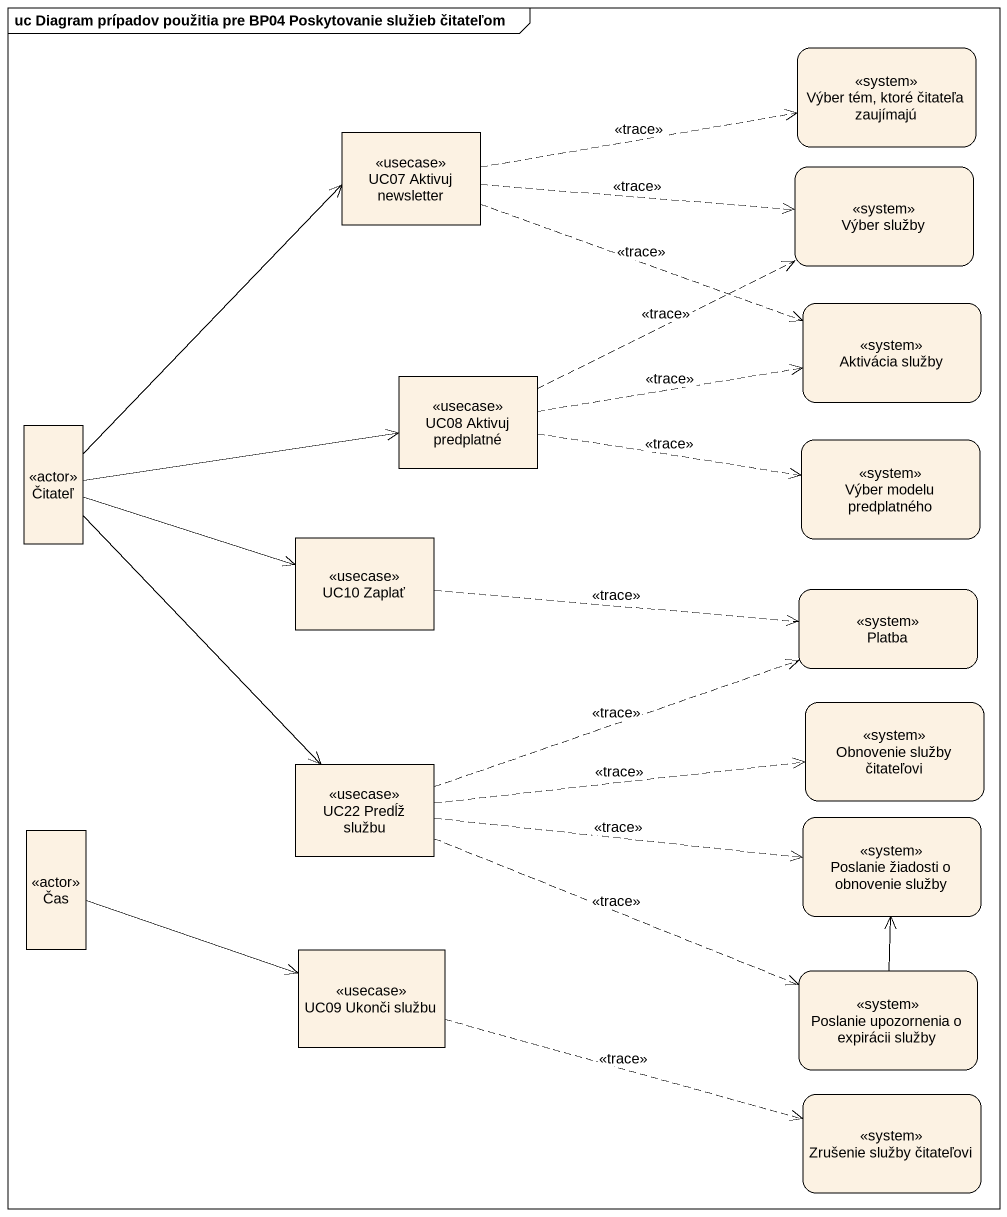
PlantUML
@startuml
mainframe uc Diagram prípadov použitia pre BP04 Poskytovanie služieb čitateľom
hide empty description
state "Výber tém, ktoré čitateľa zaujímajú" as Výber_tém_ktoré_čitateľa <<system>>
state "UC07 Aktivuj newsletter" as UC07_Aktivuj_newsletter <<usecase>>
state "Výber služby" as Výber_služby <<system>>
state "Aktivácia služby" as Aktivácia_služby <<system>>
state "UC08 Aktivuj predplatné" as UC08_Aktivuj_predplatné <<usecase>>
state Čitateľ <<actor>>
state "Výber modelu predplatného" as Výber_modelu_predplatného <<system>>
state "UC10 Zaplať" as UC10_Zaplať <<usecase>>
state Platba <<system>>
state "Obnovenie služby čitateľovi" as Obnovenie_služby_čitateľovi <<system>>
state "UC22 Predĺž službu" as UC22_Predĺž_službu <<usecase>>
state Čas <<actor>>
state "Poslanie žiadosti o obnovenie služby" as Poslanie_žiadosti_o <<system>>
state "UC09 Ukonči službu" as UC09_Ukonči_službu <<usecase>>
state "Poslanie upozornenia o expirácii služby" as Poslanie_upozornenia_o <<system>>
state "Zrušenie služby čitateľovi" as Zrušenie_služby_čitateľovi <<system>>
UC07_Aktivuj_newsletter -right[dashed]-> Výber_tém_ktoré_čitateľa : <<trace>>
UC07_Aktivuj_newsletter -right[dashed]-> Výber_služby : <<trace>>
UC07_Aktivuj_newsletter -right[dashed]-> Aktivácia_služby : <<trace>>
UC08_Aktivuj_predplatné -right[dashed]-> Výber_služby : <<trace>>
UC08_Aktivuj_predplatné -right[dashed]-> Aktivácia_služby : <<trace>>
UC08_Aktivuj_predplatné -right[dashed]-> Výber_modelu_predplatného : <<trace>>
Čitateľ -up-> UC07_Aktivuj_newsletter
Čitateľ -right-> UC08_Aktivuj_predplatné
Čitateľ -right-> UC10_Zaplať
Čitateľ --> UC22_Predĺž_službu
UC10_Zaplať -right[dashed]-> Platba : <<trace>>
UC22_Predĺž_službu -right[dashed]-> Platba : <<trace>>
UC22_Predĺž_službu -right[dashed]-> Obnovenie_služby_čitateľovi : <<trace>>
UC22_Predĺž_službu -right[dashed]-> Poslanie_žiadosti_o : <<trace>>
UC22_Predĺž_službu -right[dashed]-> Poslanie_upozornenia_o : <<trace>>
Čas -right-> UC09_Ukonči_službu
UC09_Ukonči_službu -right[dashed]-> Zrušenie_služby_čitateľovi : <<trace>>
Poslanie_upozornenia_o -up-> Poslanie_žiadosti_o
@enduml
